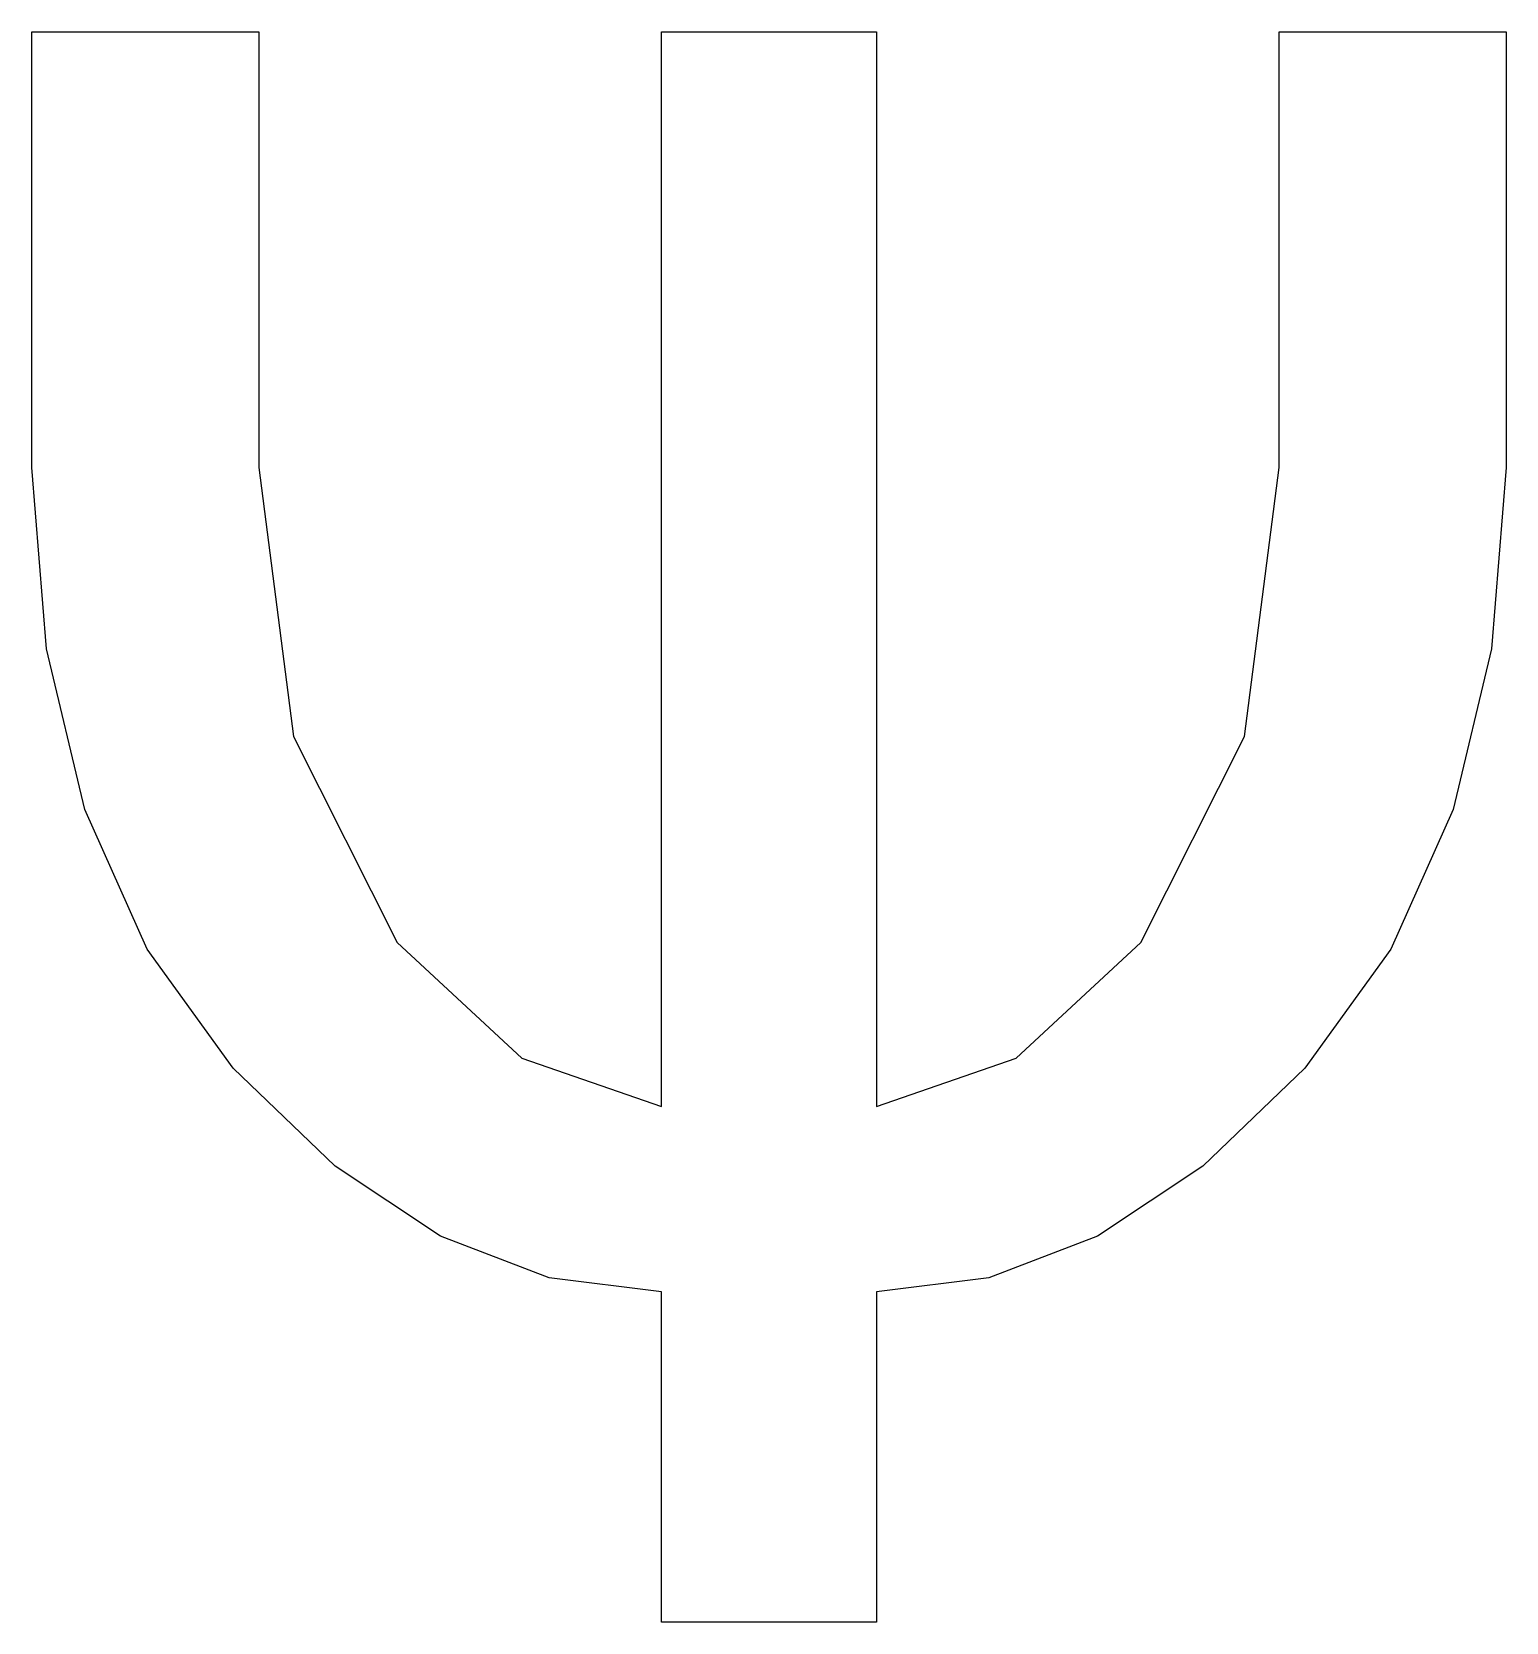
# Model space of a CAD drawing. Extents: x 24.9 to 40.6, y 34 to 51.
import ezdxf

# ---------------------------------------------------------------- set-up
doc = ezdxf.new("R2010")
doc.units = 0

msp = doc.modelspace()

# ---------------------------------------------------------------- linework, layer by layer
at = {"layer": 'CC'}
for p, q in [((24.9404, 46.3333), (24.9404, 50.9722)), ((24.9404, 50.9722), (27.3562, 50.9722)), ((27.3562, 50.9722), (27.3562, 46.3333)), ((31.6433, 39.5284), (31.6433, 50.9722)), ((31.6433, 50.9722), (33.9344, 50.9722)), ((33.9344, 50.9722), (33.9344, 39.5284)), ((38.2216, 46.3333), (38.2216, 50.9722)), ((38.2216, 50.9722), (40.6374, 50.9722)), ((40.6374, 50.9722), (40.6374, 46.3333)), ((25.0956, 44.4026), (24.9404, 46.3333)), ((27.3562, 46.3333), (27.7248, 43.4696)), ((37.853, 43.4696), (38.2216, 46.3333)), ((40.6374, 46.3333), (40.4822, 44.4026)), ((25.5047, 42.6926), (25.0956, 44.4026)), ((40.4822, 44.4026), (40.0733, 42.6926)), ((27.7248, 43.4696), (28.8307, 41.275)), ((36.7473, 41.275), (37.853, 43.4696)), ((26.1674, 41.2042), (25.5047, 42.6926)), ((40.0733, 42.6926), (39.4103, 41.2042)), ((27.084, 39.9367), (26.1674, 41.2042)), ((28.8307, 41.275), (30.1577, 40.0443)), ((35.4203, 40.0443), (36.7473, 41.275)), ((39.4103, 41.2042), (38.494, 39.9367)), ((30.1577, 40.0443), (31.6433, 39.5284)), ((33.9344, 39.5284), (35.4203, 40.0443)), ((28.1685, 38.8945), (27.084, 39.9367)), ((38.494, 39.9367), (37.4094, 38.8945)), ((29.2898, 38.1503), (28.1685, 38.8945)), ((37.4094, 38.8945), (36.2878, 38.1503)), ((30.4484, 37.7038), (29.2898, 38.1503)), ((36.2878, 38.1503), (35.1296, 37.7038)), ((31.6433, 37.5548), (30.4484, 37.7038)), ((35.1296, 37.7038), (33.9344, 37.5548)), ((31.6433, 34.0389), (31.6433, 37.5548)), ((33.9344, 37.5548), (33.9344, 34.0389)), ((33.9344, 34.0389), (31.6433, 34.0389))]:
    msp.add_line(p, q, dxfattribs=at)

doc.saveas('drawing.dxf')
